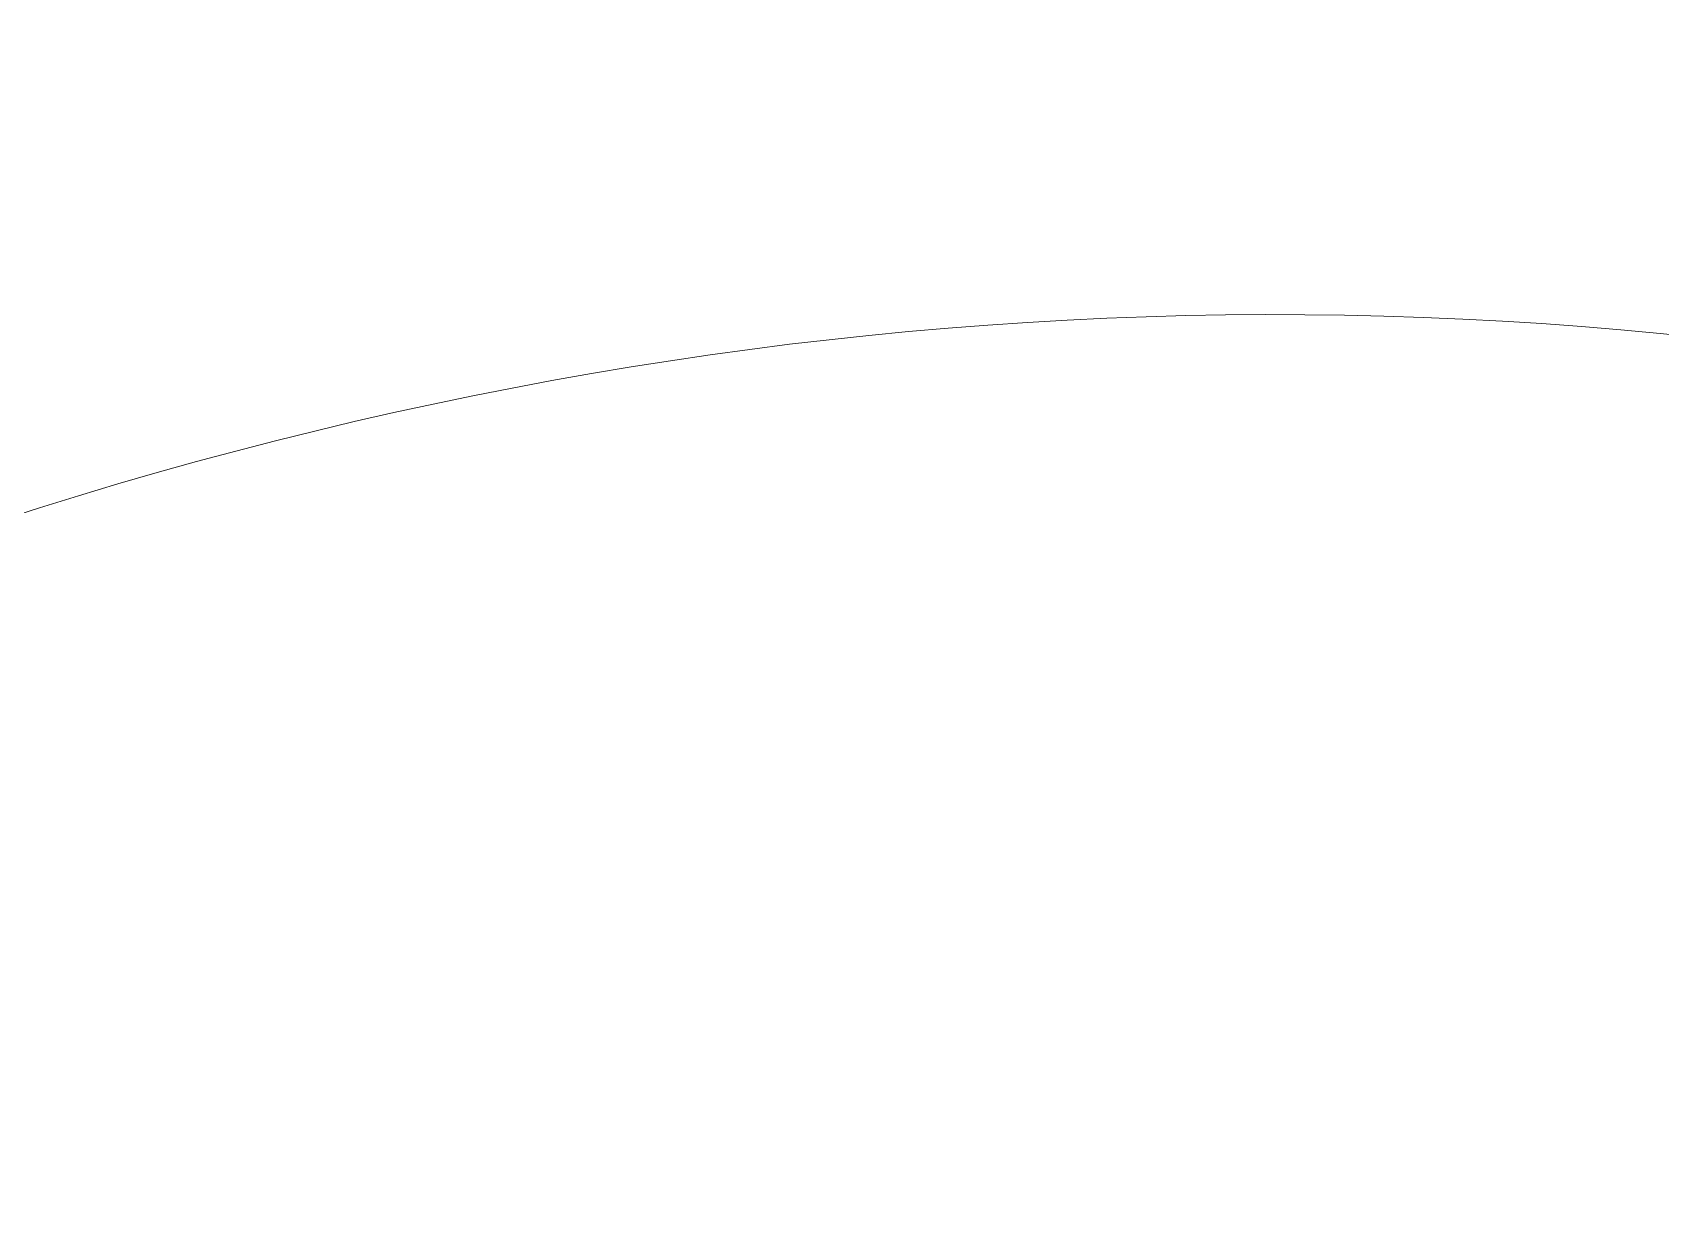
# Model space of a CAD drawing. Extents: x -864 to 2539, y -2536 to -44.
# Drawn here: x 751.8 to 777.94, y -583.74 to -564.66 of the extents above; entities that cross this region are included whole.
import ezdxf

# ---------------------------------------------------------------- set-up
doc = ezdxf.new("R2010")
doc.units = 0
doc.header["$MEASUREMENT"] = 0
doc.layers.add('Layer 1', color=7, linetype='Continuous', lineweight=0)

msp = doc.modelspace()

# ---------------------------------------------------------------- linework, layer by layer
at = {"layer": 'Layer 1'}
for points, knots in [([(978.18, -956.615), (976.98, -952.275), (974.89, -948.625), (971.93, -945.715), (967.19, -941.065), (957.91, -935.055), (943.57, -927.325), (930.41, -920.235), (918.06, -912.845), (906.82, -905.335), (940.44, -868.065), (957.48, -817.305), (957.48, -754.405), (957.48, -712.345), (949.68, -675.185), (934.29, -643.955), (918.86, -612.635), (895.81, -588.145), (865.77, -571.145), (835.78, -554.185), (799.42, -545.585), (757.68, -545.585), (726.93, -545.585), (699.07, -550.465), (674.87, -560.085), (650.63, -569.725), (629.77, -583.845), (612.87, -602.035), (595.97, -620.205), (582.9, -642.535), (574, -668.405), (565.13, -694.195), (560.63, -722.955), (560.63, -753.855), (560.63, -784.205), (564.94, -812.675), (573.45, -838.475), (581.98, -864.345), (594.86, -886.995), (611.75, -905.795), (628.65, -924.635), (649.84, -939.265), (674.73, -949.265), (699.57, -959.255), (728.03, -964.325), (759.33, -964.325), (797.42, -964.325), (830.12, -957.625), (856.54, -944.415), (870.34, -954.305), (883.24, -963.105), (894.9, -970.575), (906.85, -978.245), (917.43, -984.175), (926.34, -988.225), (935.41, -992.335), (943.28, -994.415), (949.73, -994.415), (957.88, -994.415), (964.91, -991.305), (970.64, -985.145), (970.68, -985.105), (970.72, -985.055), (970.76, -985.015), (976.47, -978.825), (979.37, -972.475), (979.37, -966.155), (979.37, -962.675), (978.97, -959.495), (978.18, -956.615)], [0, 0, 0, 0, 1, 1, 1, 2, 2, 2, 3, 3, 3, 4, 4, 4, 5, 5, 5, 6, 6, 6, 7, 7, 7, 8, 8, 8, 9, 9, 9, 10, 10, 10, 11, 11, 11, 12, 12, 12, 13, 13, 13, 14, 14, 14, 15, 15, 15, 16, 16, 16, 17, 17, 17, 18, 18, 18, 19, 19, 19, 20, 20, 20, 21, 21, 21, 22, 22, 22, 23, 23, 23, 23]), ([(807.502, -604.631), (801.217, -596.173), (792.719, -590.259), (782.974, -587.515), (779.315, -586.587), (775.59, -586.123), (771.864, -586.123), (765.566, -586.123), (759.229, -587.449), (753.157, -590.074), (752.123, -584.36), (750.214, -578.964), (746.886, -574.085), (760.21, -568.768), (774.065, -567.774), (787.363, -571.141), (800.554, -574.867), (812.049, -582.663), (820.932, -593.932), (815.616, -596.477), (811.254, -600.216), (807.502, -604.631)], [0, 0, 0, 0, 1, 1, 1, 2, 2, 2, 3, 3, 3, 4, 4, 4, 5, 5, 5, 6, 6, 6, 7, 7, 7, 7])]:
    msp.add_open_spline(points, degree=3, knots=knots, dxfattribs=at)

doc.saveas('drawing.dxf')
